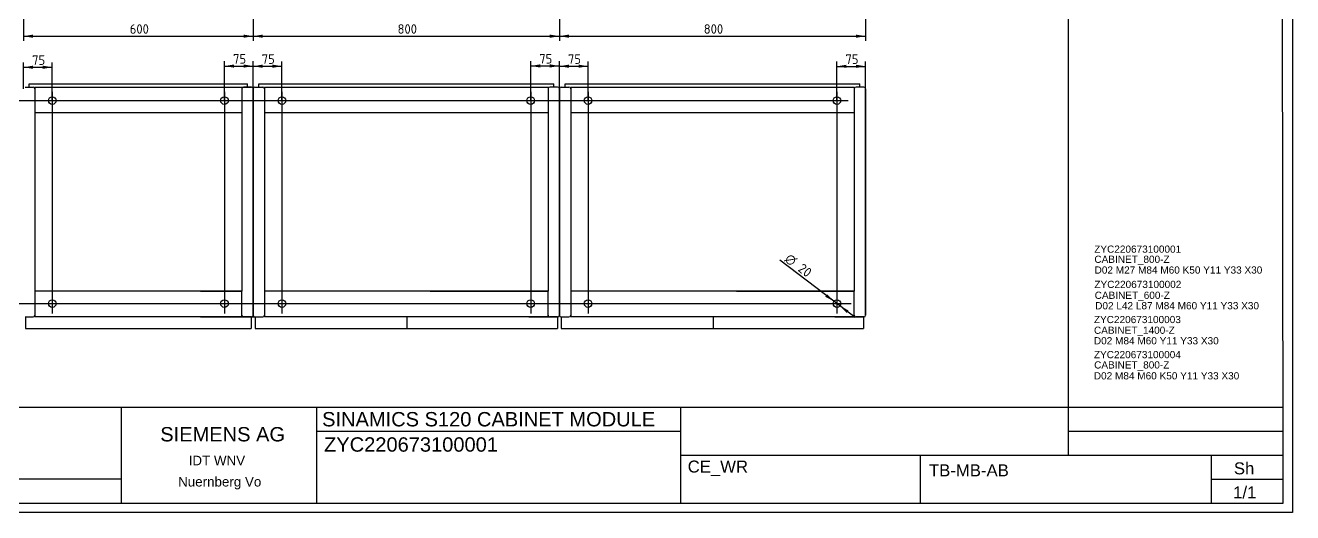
# Model space of a CAD drawing. Header units: inches. Extents: x 0 to 420, y 0 to 297.
# Drawn here: x 155.5 to 420.4, y 0.4 to 102.1 of the extents above; entities that cross this region are included whole.
import ezdxf
from ezdxf.enums import TextEntityAlignment as Align
from ezdxf.lldxf.tags import DXFTag

# ---------------------------------------------------------------- set-up
doc = ezdxf.new("R2010")
doc.units = ezdxf.units.IN
doc.layers.add('Default', color=7, linetype='Continuous')
doc.layers.add('DV1_Default', color=7, linetype='Continuous')
doc.styles.add('SEACAD_arial_ttf', font='arial.ttf', dxfattribs={"height": 0.2})
doc.styles.add('SEACAD_seiso_ttf', font='seiso.ttf', dxfattribs={"height": 2})
doc.styles.add('SEACAD_semeci1_ttf', font='semeci1.ttf', dxfattribs={"height": 0.2})
tags = doc.linetypes.add('CENTER2', pattern=[1.125, 0.75, -0.125, 0.125, -0.125]).pattern_tags.tags
tags[10:11] = [DXFTag(74, 4), DXFTag(75, 0), DXFTag(340, '0'), DXFTag(46, 0.0), DXFTag(50, 0.0), DXFTag(44, 0.0), DXFTag(45, 0.0)]
tags[8:9] = [DXFTag(74, 4), DXFTag(75, 0), DXFTag(340, '0'), DXFTag(46, 0.0), DXFTag(50, 0.0), DXFTag(44, 0.0), DXFTag(45, 0.0)]
tags[6:7] = [DXFTag(74, 4), DXFTag(75, 0), DXFTag(340, '0'), DXFTag(46, 0.0), DXFTag(50, 0.0), DXFTag(44, 0.0), DXFTag(45, 0.0)]
tags[4:5] = [DXFTag(74, 4), DXFTag(75, 0), DXFTag(340, '0'), DXFTag(46, 0.0), DXFTag(50, 0.0), DXFTag(44, 0.0), DXFTag(45, 0.0)]
doc.dimstyles.new('ISO', dxfattribs={"dimtxt": 2, "dimasz": 2, "dimexe": 1, "dimexo": 0, "dimgap": 1, "dimtad": 1, "dimlfac": 12.5, "dimtxsty": 'SEACAD_seiso_ttf', "dimblk1": '_SE_FILLED', "dimblk2": '_SE_FILLED', "dimsah": 1, "dimcen": 1, "dimclrd": 7, "dimclre": 7, "dimclrt": 7, "dimadec": 0, "dimazin": 0, "dimtfac": 1, "dimtmove": 0, "dimatfit": 3, "dimfxl": 1, "dimtolj": 1, "dimarcsym": 0})

# ---------------------------------------------------------------- blocks, each defined once
blk = doc.blocks.new('SE')
at = {"layer": 'DV1_Default', "color": 7, "linetype": 'Continuous', "ltscale": 25.4}
for p, q in [((155.47, 89.24), (157.11, 89.24)), ((155.47, 89.24), (157.11, 89.24)), ((156.29, 89.24), (156.29, 89.96)), ((156.29, 89.96), (201.93, 89.96)), ((157.47, 89.24), (157.47, 41.24)), ((157.47, 89.24), (202.75, 89.24)), ((200.75, 89.24), (200.75, 88.88)), ((200.75, 88.88), (200.75, 84.24)), ((202.75, 89.24), (201.11, 89.24)), ((202.75, 89.24), (201.11, 89.24)), ((201.93, 89.24), (201.93, 89.96)), ((203.11, 41.6), (203.11, 88.88)), ((203.11, 88.88), (203.11, 85.87)), ((203.11, 88.88), (203.11, 41.6)), ((203.11, 88.88), (203.11, 85.87)), ((203.11, 88.88), (203.11, 41.6)), ((203.11, 41.6), (203.11, 88.88)), ((203.11, 88.88), (203.11, 85.87)), ((203.47, 89.24), (205.11, 89.24)), ((203.47, 89.24), (205.11, 89.24)), ((204.29, 89.24), (204.29, 89.96)), ((204.29, 89.96), (265.93, 89.96)), ((205.47, 89.24), (205.47, 41.24)), ((205.47, 89.24), (264.75, 89.24)), ((264.75, 89.24), (264.75, 88.88)), ((264.75, 88.88), (264.75, 84.24)), ((266.75, 89.24), (265.11, 89.24)), ((266.75, 89.24), (265.11, 89.24)), ((265.93, 89.24), (265.93, 89.96)), ((267.11, 88.88), (267.11, 85.87)), ((267.11, 88.88), (267.11, 41.6)), ((267.11, 41.6), (267.11, 88.88)), ((267.11, 88.88), (267.11, 85.87)), ((267.11, 41.6), (267.11, 88.88)), ((267.11, 88.88), (267.11, 85.87)), ((267.11, 88.88), (267.11, 41.6)), ((267.47, 89.24), (269.11, 89.24)), ((267.47, 89.24), (269.11, 89.24)), ((268.29, 89.24), (268.29, 89.96)), ((268.29, 89.96), (329.93, 89.96)), ((269.47, 89.24), (269.47, 41.24)), ((269.47, 89.24), (328.75, 89.24)), ((328.75, 89.24), (328.75, 88.88)), ((328.75, 88.88), (328.75, 84.24)), ((330.75, 89.24), (329.11, 89.24)), ((330.75, 89.24), (329.11, 89.24)), ((329.93, 89.24), (329.93, 89.96)), ((331.11, 88.88), (331.11, 85.87)), ((331.11, 88.88), (331.11, 41.6)), ((331.11, 41.6), (331.11, 88.88)), ((331.11, 88.88), (331.11, 85.87)), ((331.11, 41.6), (331.11, 88.88)), ((331.11, 88.88), (331.11, 85.87)), ((331.11, 88.88), (331.11, 41.6)), ((200.75, 83.88), (157.47, 83.88)), ((200.75, 84.24), (200.75, 83.88)), ((200.75, 83.88), (200.75, 46.6)), ((264.75, 83.88), (205.47, 83.88)), ((264.75, 84.24), (264.75, 83.88)), ((264.75, 83.88), (264.75, 46.6)), ((328.75, 83.88), (269.47, 83.88)), ((328.75, 84.24), (328.75, 83.88)), ((328.75, 83.88), (328.75, 46.6)), ((200.75, 46.6), (157.47, 46.6)), ((192.1, 46.6), (200.75, 46.6)), ((200.75, 46.24), (200.75, 46.6)), ((200.75, 41.6), (200.75, 46.24)), ((264.75, 46.6), (205.47, 46.6)), ((240.1, 46.6), (264.75, 46.6)), ((264.75, 46.24), (264.75, 46.6)), ((264.75, 41.6), (264.75, 46.24)), ((328.75, 46.6), (269.47, 46.6)), ((304.1, 46.6), (328.75, 46.6)), ((328.75, 46.24), (328.75, 46.6)), ((328.75, 41.6), (328.75, 46.24)), ((203.11, 41.6), (203.11, 44.61)), ((203.11, 41.6), (203.11, 44.61)), ((267.11, 41.6), (267.11, 44.61)), ((267.11, 41.6), (267.11, 44.61)), ((331.11, 41.6), (331.11, 44.61)), ((331.11, 41.6), (331.11, 44.61)), ((155.47, 41.24), (157.11, 41.24)), ((155.47, 41.24), (157.11, 41.24)), ((155.51, 41.24), (155.51, 38.84)), ((202.75, 41.24), (157.47, 41.24)), ((192.1, 41.24), (203.47, 41.24)), ((200.75, 41.24), (200.75, 41.6)), ((202.75, 41.24), (201.11, 41.24)), ((202.75, 41.24), (201.11, 41.24)), ((202.71, 41.24), (202.71, 38.84)), ((203.47, 41.24), (205.11, 41.24)), ((203.47, 41.24), (205.11, 41.24)), ((203.51, 41.24), (203.51, 38.84)), ((264.98, 41.24), (205.47, 41.24)), ((235.22, 41.24), (235.22, 38.84)), ((260.69, 41.24), (266.71, 41.24)), ((264.75, 41.24), (264.75, 41.6)), ((266.75, 41.24), (265.11, 41.24)), ((266.75, 41.24), (265.11, 41.24)), ((266.71, 41.24), (266.71, 38.84)), ((267.47, 41.24), (269.11, 41.24)), ((267.47, 41.24), (269.11, 41.24)), ((267.51, 41.24), (267.51, 38.84)), ((328.98, 41.24), (269.47, 41.24)), ((299.22, 41.24), (299.22, 38.84)), ((324.69, 41.24), (330.71, 41.24)), ((328.75, 41.24), (328.75, 41.6)), ((330.75, 41.24), (329.11, 41.24)), ((330.75, 41.24), (329.11, 41.24)), ((330.71, 41.24), (330.71, 38.84)), ((155.51, 38.84), (202.71, 38.84)), ((203.51, 38.84), (266.71, 38.84)), ((267.51, 38.84), (330.71, 38.84))]:
    blk.add_line(p, q, dxfattribs=at)
at = {"layer": 'DV1_Default', "color": 7, "linetype": 'CENTER2', "ltscale": 25.4}
for p, q in [((161.11, 88.26), (161.11, 41.99)), ((197.11, 88.26), (197.11, 41.99)), ((209.11, 88.26), (209.11, 41.99)), ((261.11, 88.26), (261.11, 41.99)), ((273.11, 88.26), (273.11, 41.99)), ((325.11, 88.26), (325.11, 41.99)), ((48.31, 86.44), (327.48, 86.44)), ((48.31, 44.04), (328.09, 44.04))]:
    blk.add_line(p, q, dxfattribs=at)
at = {"layer": 'DV1_Default', "color": 7, "linetype": 'Continuous', "ltscale": 25.4}
for centre in [(161.11, 86.44), (197.11, 86.44), (209.11, 86.44), (261.11, 86.44), (273.11, 86.44), (325.11, 86.44), (161.11, 44.04), (197.11, 44.04), (209.11, 44.04), (261.11, 44.04), (273.11, 44.04), (325.11, 44.04)]:
    blk.add_circle(centre, 0.8, dxfattribs=at)
for centre, start, end in [((157.11, 88.88), 0, 90), ((157.11, 88.88), 0, 90), ((201.11, 88.88), 90, 180), ((201.11, 88.88), 90, 180), ((202.75, 88.88), 0, 90), ((202.75, 88.88), 0, 90), ((203.47, 88.88), 90, 180), ((203.47, 88.88), 90, 180), ((205.11, 88.88), 0, 90), ((205.11, 88.88), 0, 90), ((265.11, 88.88), 90, 180), ((265.11, 88.88), 90, 180), ((266.75, 88.88), 0, 90), ((266.75, 88.88), 0, 90), ((267.47, 88.88), 90, 180), ((267.47, 88.88), 90, 180), ((269.11, 88.88), 0, 90), ((269.11, 88.88), 0, 90), ((329.11, 88.88), 90, 180), ((329.11, 88.88), 90, 180), ((330.75, 88.88), 0, 90), ((330.75, 88.88), 0, 90), ((157.11, 41.6), 270, 360), ((157.11, 41.6), 270, 360), ((201.11, 41.6), 180, 270), ((201.11, 41.6), 180, 270), ((202.75, 41.6), 270, 360), ((202.75, 41.6), 270, 360), ((203.47, 41.6), 180, 270), ((203.47, 41.6), 180, 270), ((205.11, 41.6), 270, 360), ((205.11, 41.6), 270, 360), ((265.11, 41.6), 180, 270), ((265.11, 41.6), 180, 270), ((266.75, 41.6), 270, 360), ((266.75, 41.6), 270, 360), ((267.47, 41.6), 180, 270), ((267.47, 41.6), 180, 270), ((269.11, 41.6), 270, 360), ((269.11, 41.6), 270, 360), ((329.11, 41.6), 180, 270), ((329.11, 41.6), 180, 270), ((330.75, 41.6), 270, 360), ((330.75, 41.6), 270, 360)]:
    blk.add_arc(centre, 0.36, start, end, dxfattribs=at)
blk = doc.blocks.new('DMBLK3')
at = {"layer": 'Default', "linetype": 'Continuous', "ltscale": 25.4}
for points in [[(157.11, 99.55), (157.11, 100.22), (155.11, 99.89)], [(201.11, 99.55), (203.11, 99.89), (201.11, 100.22)]]:
    blk.add_hatch(color=7, dxfattribs=at).paths.add_polyline_path(points)
at = {"layer": 'Default', "color": 7, "linetype": 'Continuous', "ltscale": 25.4}
for p, q in [((155.11, 108.3), (155.11, 98.89)), ((203.11, 105.29), (203.11, 98.89)), ((155.11, 99.89), (203.11, 99.89))]:
    blk.add_line(p, q, dxfattribs=at)
at = {"layer": 'Default', "color": 7, "linetype": 'Continuous', "lineweight": 13, "ltscale": 25.4, "const_width": 0.00015}
for points in [[(157.11, 99.55), (155.11, 99.89), (157.11, 100.22), (157.11, 99.55)], [(201.11, 99.55), (203.11, 99.89), (201.11, 100.22), (201.11, 99.55)]]:
    blk.add_lwpolyline(points, close=True, dxfattribs=at)
at = {"layer": 'Default', "color": 7, "linetype": 'Continuous', "ltscale": 25.4, "style": 'SEACAD_seiso_ttf'}
blk.add_text('600', height=2, dxfattribs=at).set_placement((177.31, 102.39), align=Align.TOP_LEFT)
blk = doc.blocks.new('_SE_FILLED')
blk.add_line((0, 0), (-1, 0))
blk.add_solid([(0, 0), (-1, -0.1665), (-1, 0.1665), (0, 0)])
blk = doc.blocks.new('DMBLK4')
at = {"layer": 'Default', "linetype": 'Continuous', "ltscale": 25.4}
for points in [[(205.11, 99.55), (205.11, 100.22), (203.11, 99.89)], [(265.11, 99.55), (267.11, 99.89), (265.11, 100.22)]]:
    blk.add_hatch(color=7, dxfattribs=at).paths.add_polyline_path(points)
at = {"layer": 'Default', "color": 7, "linetype": 'Continuous', "ltscale": 25.4}
for p, q in [((203.11, 105.29), (203.11, 98.89)), ((267.11, 105.29), (267.11, 98.89)), ((203.11, 99.89), (267.11, 99.89))]:
    blk.add_line(p, q, dxfattribs=at)
at = {"layer": 'Default', "color": 7, "linetype": 'Continuous', "lineweight": 13, "ltscale": 25.4, "const_width": 0.00015}
for points in [[(205.11, 99.55), (203.11, 99.89), (205.11, 100.22), (205.11, 99.55)], [(265.11, 99.55), (267.11, 99.89), (265.11, 100.22), (265.11, 99.55)]]:
    blk.add_lwpolyline(points, close=True, dxfattribs=at)
at = {"layer": 'Default', "color": 7, "linetype": 'Continuous', "ltscale": 25.4, "style": 'SEACAD_seiso_ttf'}
blk.add_text('800', height=2, dxfattribs=at).set_placement((233.29, 102.39), align=Align.TOP_LEFT)
blk = doc.blocks.new('DMBLK5')
at = {"layer": 'Default', "linetype": 'Continuous', "ltscale": 25.4}
for points in [[(269.11, 99.55), (269.11, 100.22), (267.11, 99.89)], [(329.11, 99.55), (331.11, 99.89), (329.11, 100.22)]]:
    blk.add_hatch(color=7, dxfattribs=at).paths.add_polyline_path(points)
at = {"layer": 'Default', "color": 7, "linetype": 'Continuous', "ltscale": 25.4}
for p, q in [((267.11, 105.29), (267.11, 98.89)), ((331.11, 105.29), (331.11, 98.89)), ((267.11, 99.89), (331.11, 99.89))]:
    blk.add_line(p, q, dxfattribs=at)
at = {"layer": 'Default', "color": 7, "linetype": 'Continuous', "lineweight": 13, "ltscale": 25.4, "const_width": 0.00015}
for points in [[(269.11, 99.55), (267.11, 99.89), (269.11, 100.22), (269.11, 99.55)], [(329.11, 99.55), (331.11, 99.89), (329.11, 100.22), (329.11, 99.55)]]:
    blk.add_lwpolyline(points, close=True, dxfattribs=at)
at = {"layer": 'Default', "color": 7, "linetype": 'Continuous', "ltscale": 25.4, "style": 'SEACAD_seiso_ttf'}
blk.add_text('800', height=2, dxfattribs=at).set_placement((297.29, 102.39), align=Align.TOP_LEFT)
blk = doc.blocks.new('DMBLK8')
at = {"layer": 'Default', "linetype": 'Continuous', "ltscale": 25.4}
for points in [[(157.11, 93.73), (155.11, 93.39), (157.11, 93.06)], [(159.11, 93.73), (159.11, 93.06), (161.11, 93.39)]]:
    blk.add_hatch(color=7, dxfattribs=at).paths.add_polyline_path(points)
at = {"layer": 'Default', "color": 7, "linetype": 'Continuous', "ltscale": 25.4}
for p, q in [((155.11, 88.88), (155.11, 94.39)), ((155.11, 93.39), (161.11, 93.39)), ((161.11, 86.44), (161.11, 94.39))]:
    blk.add_line(p, q, dxfattribs=at)
at = {"layer": 'Default', "color": 7, "linetype": 'Continuous', "lineweight": 13, "ltscale": 25.4, "const_width": 0.00015}
for points in [[(157.11, 93.73), (155.11, 93.39), (157.11, 93.06), (157.11, 93.73)], [(159.11, 93.73), (161.11, 93.39), (159.11, 93.06), (159.11, 93.73)]]:
    blk.add_lwpolyline(points, close=True, dxfattribs=at)
at = {"layer": 'Default', "color": 7, "linetype": 'Continuous', "ltscale": 25.4, "style": 'SEACAD_seiso_ttf'}
blk.add_text('75', height=2, dxfattribs=at).set_placement((156.9, 95.89), align=Align.TOP_LEFT)
blk = doc.blocks.new('DMBLK9')
at = {"layer": 'Default', "linetype": 'Continuous', "ltscale": 25.4}
for points in [[(199.11, 93.98), (197.11, 93.64), (199.11, 93.31)], [(201.11, 93.98), (201.11, 93.31), (203.11, 93.64)]]:
    blk.add_hatch(color=7, dxfattribs=at).paths.add_polyline_path(points)
at = {"layer": 'Default', "color": 7, "linetype": 'Continuous', "ltscale": 25.4}
for p, q in [((197.11, 86.44), (197.11, 94.64)), ((197.11, 93.64), (203.11, 93.64)), ((203.11, 88.88), (203.11, 94.64))]:
    blk.add_line(p, q, dxfattribs=at)
at = {"layer": 'Default', "color": 7, "linetype": 'Continuous', "lineweight": 13, "ltscale": 25.4, "const_width": 0.00015}
for points in [[(199.11, 93.98), (197.11, 93.64), (199.11, 93.31), (199.11, 93.98)], [(201.11, 93.98), (203.11, 93.64), (201.11, 93.31), (201.11, 93.98)]]:
    blk.add_lwpolyline(points, close=True, dxfattribs=at)
at = {"layer": 'Default', "color": 7, "linetype": 'Continuous', "ltscale": 25.4, "style": 'SEACAD_seiso_ttf'}
blk.add_text('75', height=2, dxfattribs=at).set_placement((198.9, 96.14), align=Align.TOP_LEFT)
blk = doc.blocks.new('DMBLK10')
at = {"layer": 'Default', "linetype": 'Continuous', "ltscale": 25.4}
for points in [[(205.11, 93.95), (203.11, 93.61), (205.11, 93.28)], [(207.11, 93.95), (207.11, 93.28), (209.11, 93.61)]]:
    blk.add_hatch(color=7, dxfattribs=at).paths.add_polyline_path(points)
at = {"layer": 'Default', "color": 7, "linetype": 'Continuous', "ltscale": 25.4}
for p, q in [((203.11, 88.88), (203.11, 94.61)), ((203.11, 93.61), (209.11, 93.61)), ((209.11, 86.44), (209.11, 94.61))]:
    blk.add_line(p, q, dxfattribs=at)
at = {"layer": 'Default', "color": 7, "linetype": 'Continuous', "lineweight": 13, "ltscale": 25.4, "const_width": 0.00015}
for points in [[(205.11, 93.95), (203.11, 93.61), (205.11, 93.28), (205.11, 93.95)], [(207.11, 93.95), (209.11, 93.61), (207.11, 93.28), (207.11, 93.95)]]:
    blk.add_lwpolyline(points, close=True, dxfattribs=at)
at = {"layer": 'Default', "color": 7, "linetype": 'Continuous', "ltscale": 25.4, "style": 'SEACAD_seiso_ttf'}
blk.add_text('75', height=2, dxfattribs=at).set_placement((204.9, 96.11), align=Align.TOP_LEFT)
blk = doc.blocks.new('DMBLK11')
at = {"layer": 'Default', "linetype": 'Continuous', "ltscale": 25.4}
for points in [[(263.11, 94.01), (261.11, 93.67), (263.11, 93.34)], [(265.11, 94.01), (265.11, 93.34), (267.11, 93.67)]]:
    blk.add_hatch(color=7, dxfattribs=at).paths.add_polyline_path(points)
at = {"layer": 'Default', "color": 7, "linetype": 'Continuous', "ltscale": 25.4}
for p, q in [((261.11, 86.44), (261.11, 94.67)), ((261.11, 93.67), (267.11, 93.67)), ((267.11, 88.88), (267.11, 94.67))]:
    blk.add_line(p, q, dxfattribs=at)
at = {"layer": 'Default', "color": 7, "linetype": 'Continuous', "lineweight": 13, "ltscale": 25.4, "const_width": 0.00015}
for points in [[(263.11, 94.01), (261.11, 93.67), (263.11, 93.34), (263.11, 94.01)], [(265.11, 94.01), (267.11, 93.67), (265.11, 93.34), (265.11, 94.01)]]:
    blk.add_lwpolyline(points, close=True, dxfattribs=at)
at = {"layer": 'Default', "color": 7, "linetype": 'Continuous', "ltscale": 25.4, "style": 'SEACAD_seiso_ttf'}
blk.add_text('75', height=2, dxfattribs=at).set_placement((262.9, 96.17), align=Align.TOP_LEFT)
blk = doc.blocks.new('DMBLK12')
at = {"layer": 'Default', "linetype": 'Continuous', "ltscale": 25.4}
for points in [[(269.11, 93.95), (267.11, 93.61), (269.11, 93.28)], [(271.11, 93.95), (271.11, 93.28), (273.11, 93.61)]]:
    blk.add_hatch(color=7, dxfattribs=at).paths.add_polyline_path(points)
at = {"layer": 'Default', "color": 7, "linetype": 'Continuous', "ltscale": 25.4}
for p, q in [((267.11, 88.88), (267.11, 94.61)), ((267.11, 93.61), (273.11, 93.61)), ((273.11, 86.44), (273.11, 94.61))]:
    blk.add_line(p, q, dxfattribs=at)
at = {"layer": 'Default', "color": 7, "linetype": 'Continuous', "lineweight": 13, "ltscale": 25.4, "const_width": 0.00015}
for points in [[(269.11, 93.95), (267.11, 93.61), (269.11, 93.28), (269.11, 93.95)], [(271.11, 93.95), (273.11, 93.61), (271.11, 93.28), (271.11, 93.95)]]:
    blk.add_lwpolyline(points, close=True, dxfattribs=at)
at = {"layer": 'Default', "color": 7, "linetype": 'Continuous', "ltscale": 25.4, "style": 'SEACAD_seiso_ttf'}
blk.add_text('75', height=2, dxfattribs=at).set_placement((268.9, 96.11), align=Align.TOP_LEFT)
blk = doc.blocks.new('DMBLK13')
at = {"layer": 'Default', "linetype": 'Continuous', "ltscale": 25.4}
for points in [[(327.11, 93.92), (325.11, 93.59), (327.11, 93.26)], [(329.11, 93.92), (329.11, 93.26), (331.11, 93.59)]]:
    blk.add_hatch(color=7, dxfattribs=at).paths.add_polyline_path(points)
at = {"layer": 'Default', "color": 7, "linetype": 'Continuous', "ltscale": 25.4}
for p, q in [((325.11, 86.44), (325.11, 94.59)), ((325.11, 93.59), (331.11, 93.59)), ((331.11, 88.88), (331.11, 94.59))]:
    blk.add_line(p, q, dxfattribs=at)
at = {"layer": 'Default', "color": 7, "linetype": 'Continuous', "lineweight": 13, "ltscale": 25.4, "const_width": 0.00015}
for points in [[(327.11, 93.92), (325.11, 93.59), (327.11, 93.26), (327.11, 93.92)], [(329.11, 93.92), (331.11, 93.59), (329.11, 93.26), (329.11, 93.92)]]:
    blk.add_lwpolyline(points, close=True, dxfattribs=at)
at = {"layer": 'Default', "color": 7, "linetype": 'Continuous', "ltscale": 25.4, "style": 'SEACAD_seiso_ttf'}
blk.add_text('75', height=2, dxfattribs=at).set_placement((326.9, 96.09), align=Align.TOP_LEFT)
blk = doc.blocks.new('DMBLK19')
at = {"layer": 'Default', "linetype": 'Continuous', "ltscale": 25.4}
for points in [[(322.68, 45.47), (324.47, 44.52), (323.08, 46)], [(327.14, 42.08), (327.54, 42.61), (325.75, 43.56)]]:
    blk.add_hatch(color=7, dxfattribs=at).paths.add_polyline_path(points)
at = {"layer": 'Default', "color": 7, "linetype": 'Continuous', "ltscale": 25.4}
for p, q in [((324.47, 44.52), (313.21, 53.07)), ((328.93, 41.14), (324.47, 44.52))]:
    blk.add_line(p, q, dxfattribs=at)
at = {"layer": 'Default', "color": 7, "linetype": 'Continuous', "lineweight": 13, "ltscale": 25.4, "const_width": 0.00015}
for points in [[(322.68, 45.47), (324.47, 44.52), (323.08, 46), (322.68, 45.47)], [(327.14, 42.08), (325.75, 43.56), (327.54, 42.61), (327.14, 42.08)]]:
    blk.add_lwpolyline(points, close=True, dxfattribs=at)
at = {"layer": 'Default', "color": 7, "linetype": 'Continuous', "ltscale": 25.4}
for s, style, p in [('O', 'SEACAD_semeci1_ttf', (315.28, 54.64)), ('20', 'SEACAD_seiso_ttf', (318.01, 52.57))]:
    blk.add_text(s, height=2, rotation=322.8024, dxfattribs=dict(at, style=style)).set_placement(p, align=Align.TOP_LEFT)

msp = doc.modelspace()

# ---------------------------------------------------------------- linework, layer by layer
at = {"layer": 'Default', "color": 7, "linetype": 'Continuous', "ltscale": 25.4}
for p, q in [((420.37585, 297.36635), (420.37585, 0.37054)), ((373.52797, 12.35838), (373.52797, 295.36794)), ((418.38159, 12.35838), (418.09618, 295.36794)), ((2.35369, 22.37803), (418.37148, 22.37803)), ((175.54699, 22.37803), (175.54699, 2.33873)), ((216.37026, 22.40413), (216.37026, 2.36483)), ((292.41546, 22.37803), (292.41546, 2.33873)), ((216.42247, 17.38253), (292.38936, 17.38253)), ((373.52797, 17.3682), (418.37653, 17.3682)), ((292.41546, 12.35838), (418.38159, 12.35838)), ((342.5003, 12.35838), (342.5003, 2.33873)), ((403.35352, 12.38786), (403.35352, 2.36821)), ((418.38159, 2.33873), (418.38159, 12.35838)), ((2.35369, 7.39788), (175.54699, 7.39788)), ((403.53042, 7.34855), (418.38159, 7.34855)), ((420.37585, 0.37054), (0.47937, 0.42259)), ((2.35369, 2.33873), (418.38159, 2.33873))]:
    msp.add_line(p, q, dxfattribs=at)

# ---------------------------------------------------------------- block references
at = {"layer": 'Default'}
msp.add_blockref('SE', (0, 0), dxfattribs=at)

# ---------------------------------------------------------------- texts
at = {"layer": 'Default', "color": 7, "linetype": 'Continuous', "ltscale": 25.4, "style": 'SEACAD_arial_ttf'}
for s, height, p in [('ZYC220673100001', 1.5, (378.90413, 56.16003)), ('CABINET_800-Z', 1.5, (378.93734, 54.03983)), ('D02 M27 M84 M60 K50 Y11 Y33 X30', 1.5, (378.9771, 51.79788)), ('ZYC220673100002', 1.5, (378.93659, 48.79657)), ('CABINET_600-Z', 1.5, (378.99922, 46.52109)), ('D02 L42 L87 M84 M60 Y11 Y33 X30', 1.5, (379.10086, 44.34101)), ('ZYC220673100003', 1.5, (378.83804, 41.45739)), ('CABINET_1400-Z', 1.5, (378.84604, 39.22137)), ('D02 M84 M60 Y11 Y33 X30', 1.5, (378.83468, 37.0219)), ('ZYC220673100004', 1.5, (378.83804, 34.12497)), ('CABINET_800-Z', 1.5, (378.88388, 31.9723)), ('D02 M84 M60 K50 Y11 Y33 X30', 1.5, (378.81738, 29.69671)), ('SINAMICS S120 CABINET MODULE', 3, (217.51203, 21.38302)), ('SIEMENS AG', 3, (183.68532, 18.2442)), ('ZYC220673100001', 3, (217.9234, 16.10372)), ('IDT WNV', 2, (189.63014, 12.25589)), ('CE_WR', 2.5, (293.92731, 11.2422)), ('Sh', 2.5, (408.09144, 10.86683)), ('TB-MB-AB', 2.5, (344.36564, 10.45855)), ('Nuernberg Vo', 2, (187.41664, 7.8289)), ('1/1', 2.5, (407.9395, 5.8527))]:
    msp.add_text(s, height=height, dxfattribs=at).set_placement(p, align=Align.TOP_LEFT)

# ---------------------------------------------------------------- dimensions: what is measured, and where the dimension line sits
at = {"layer": 'Default', "color": 7, "linetype": 'Continuous', "ltscale": 25.4}
for base, p1, p2, picture, middle in [((203.1094, 99.88644), (155.1094, 108.29652), (203.1094, 105.28564), 'DMBLK3', (179.1094, 99.88644)), ((161.10955, 93.39389), (155.1094, 88.88057), (161.10955, 86.44052), 'DMBLK8', (158.10947, 93.39389)), ((203.1094, 93.64383), (197.1094, 86.44052), (203.1094, 88.88057), 'DMBLK9', (200.1094, 93.64383)), ((209.10955, 93.6149), (203.1094, 88.88057), (209.10955, 86.44052), 'DMBLK10', (206.10947, 93.6149)), ((267.1094, 93.67491), (261.1094, 86.44052), (267.1094, 88.88057), 'DMBLK11', (264.1094, 93.67491)), ((273.10955, 93.6149), (267.1094, 88.88057), (273.10955, 86.44052), 'DMBLK12', (270.10947, 93.6149)), ((331.1094, 93.59133), (325.1094, 86.44052), (331.1094, 88.88057), 'DMBLK13', (328.1094, 93.59133))]:
    dim = msp.add_linear_dim(base=base, p1=p1, p2=p2, text='\\A1;<>', dimstyle='ISO', dxfattribs=at)
    dim.commit()
    dim.dimension.update_dxf_attribs({"geometry": picture, "text_midpoint": middle, "dimtype": 160})
for base, p1, p2, picture, middle in [((203.1094, 99.88644), (203.1094, 105.28564), (267.1094, 105.28564), 'DMBLK4', (235.1094, 99.88644)), ((267.1094, 99.88644), (267.1094, 105.28564), (331.1094, 105.28564), 'DMBLK5', (299.1094, 99.88644))]:
    dim = msp.add_linear_dim(base=base, p1=p1, p2=p2, angle=0, text='\\A1;<>', dimstyle='ISO', dxfattribs=at)
    dim.commit()
    dim.dimension.update_dxf_attribs({"geometry": picture, "text_midpoint": middle, "dimtype": 161})
dim = msp.add_diameter_dim_2p(p1=(325.74664, 43.55686), p2=(324.47216, 44.52417), text='\\A1;<>', dimstyle='ISO', override={"dimtad": 0, "dimtih": 1, "dimtoh": 1, "dimtmove": 2}, dxfattribs=at)
dim.commit()
dim.dimension.update_dxf_attribs({"geometry": 'DMBLK19', "text_midpoint": (318.97617, 48.69548), "dimtype": 163})

doc.saveas('drawing.dxf')
